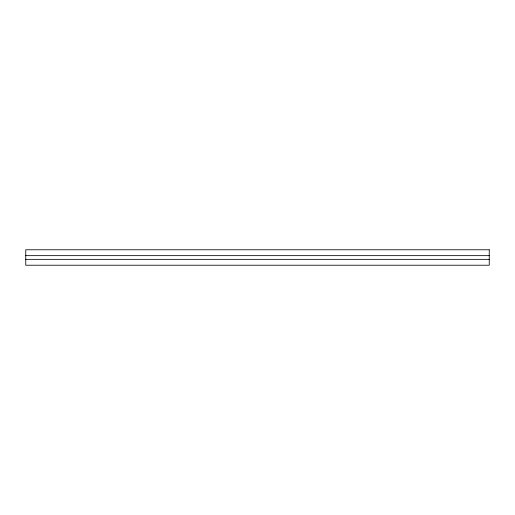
<?xml version="1.0" encoding="UTF-8"?>
<svg xmlns="http://www.w3.org/2000/svg" width="515" height="515" viewBox="0 0 515 515"><rect width="100%" height="100%" fill="white"/><g stroke="black" fill="none" stroke-linecap="round" stroke-linejoin="round"><path stroke-width="0.77" d="M25.75 255.646L489.25 255.646M25.75 259.354L489.25 259.354M489.25 249.775L25.75 249.775L25.75 265.225L489.25 265.225L489.25 249.775"/></g></svg>
